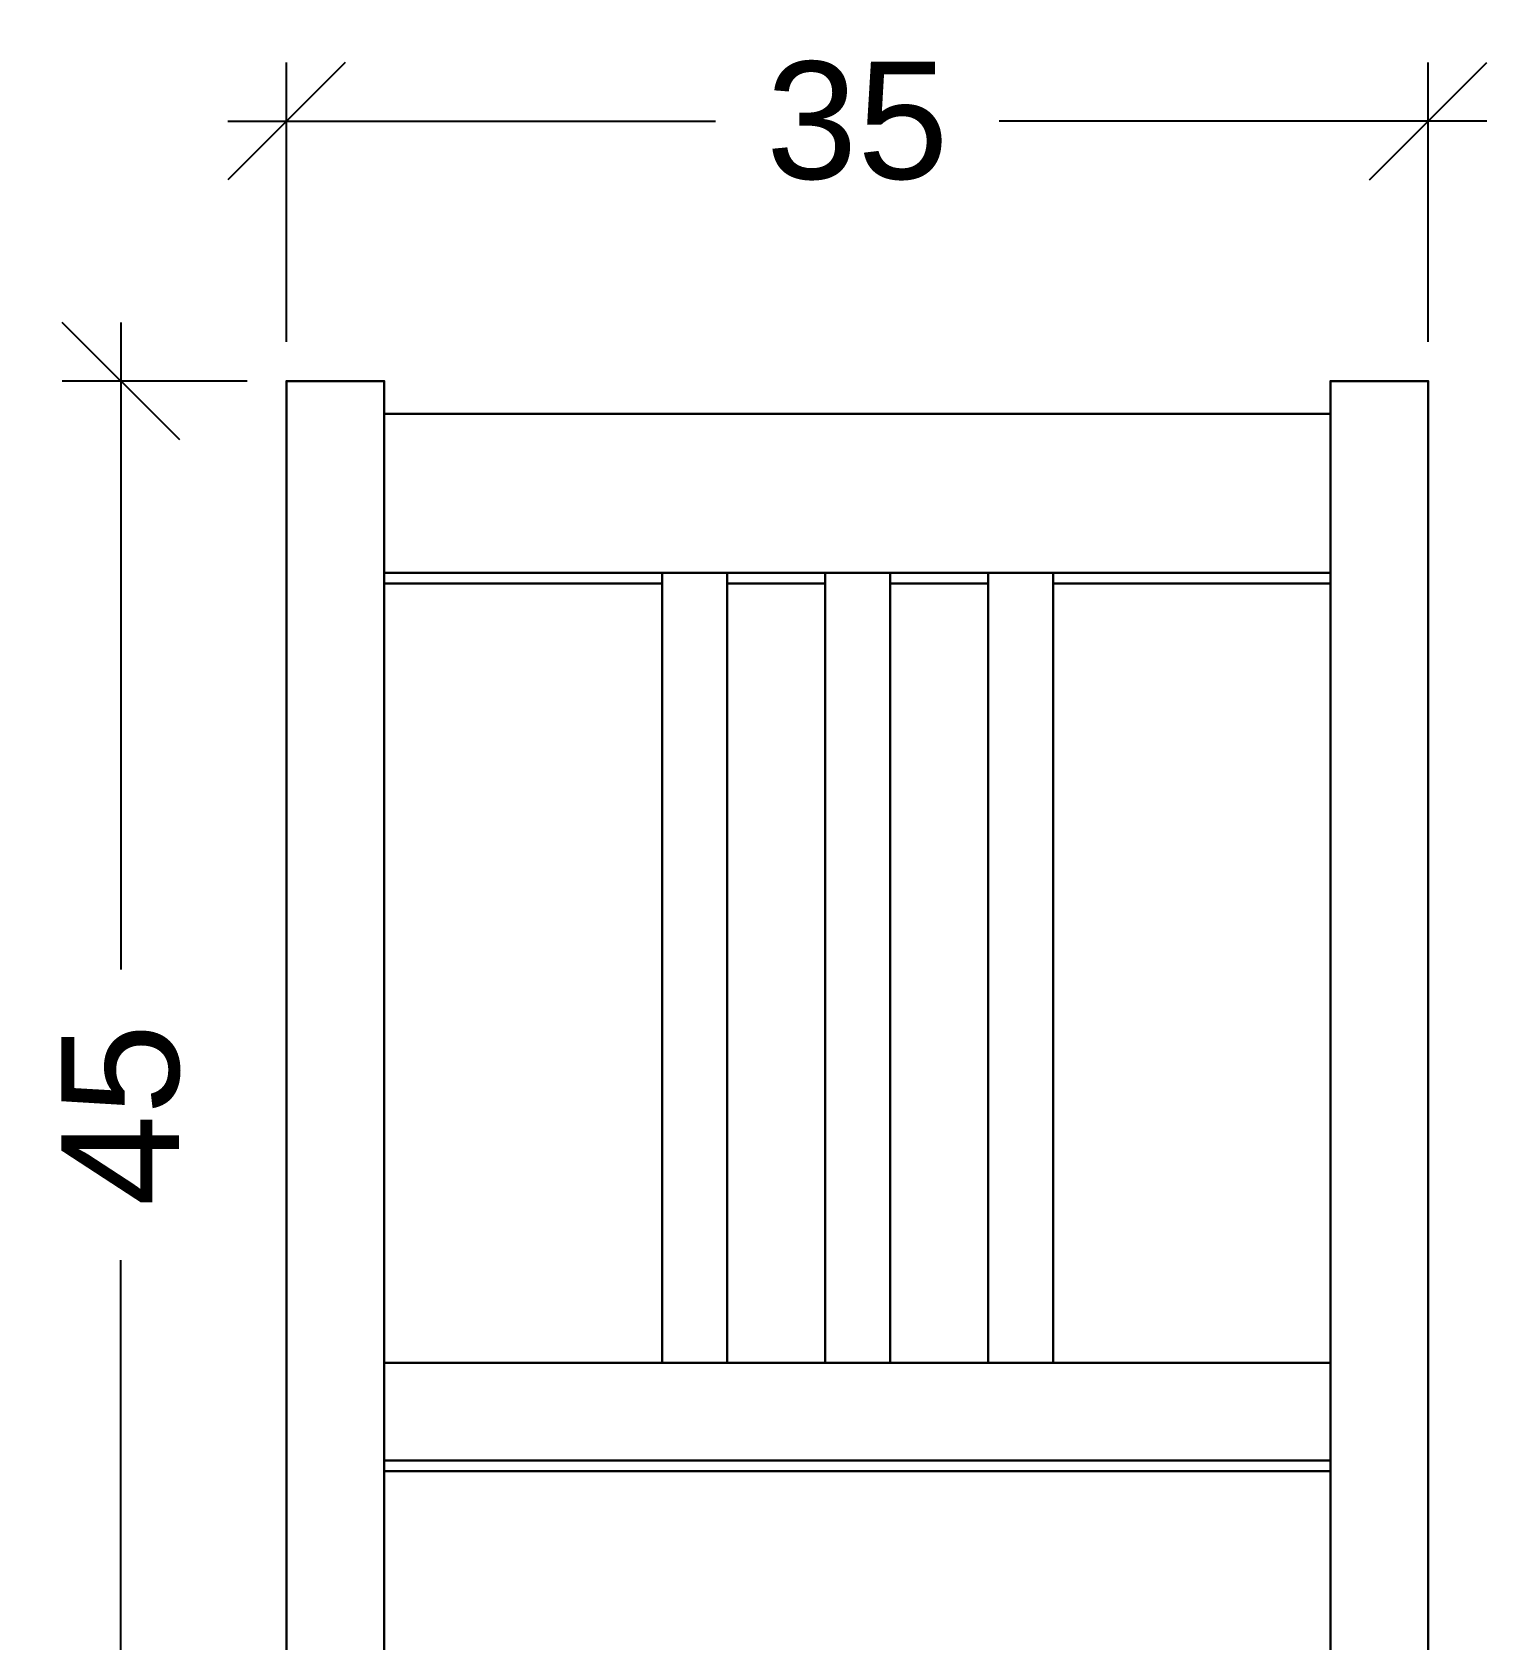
# Model space of a CAD drawing. Header units: inches. Extents: x -56 to 1054, y -93 to 354.
# Drawn here: x 899.2 to 943.83, y 141.26 to 190.56 of the extents above; entities that cross this region are included whole.
import ezdxf

# ---------------------------------------------------------------- set-up
doc = ezdxf.new("R2010")
doc.units = ezdxf.units.IN
doc.header["$MEASUREMENT"] = 0
doc.layers.get('0').update_dxf_attribs({"lineweight": 30})
doc.layers.add('quote', color=7, linetype='Continuous', lineweight=20)
doc.styles.add('ARIAL', font='Arial.ttf')
doc.dimstyles.new('TICK_36', dxfattribs={"dimtxt": 3.6, "dimasz": 3.6, "dimexe": 1.8, "dimexo": 1.2, "dimgap": 1.8, "dimtad": 0, "dimdec": 0, "dimzin": 0, "dimdsep": 46, "dimtxsty": 'ARIAL', "dimblk": 'OBLIQUE', "dimcen": 1.8, "dimdle": 1.8, "dimclrd": 256, "dimclrt": 256, "dimadec": 0, "dimazin": 0, "dimtfac": 1, "dimtdec": 0, "dimtmove": 1, "dimatfit": 3, "dimldrblk": 'OPEN90', "dimfxl": 1, "dimtfill": 1, "dimtolj": 1, "dimtzin": 0, "dimarcsym": 0})

# ---------------------------------------------------------------- blocks, each defined once
blk = doc.blocks.new('_Oblique')
at = {"color": 0, "linetype": 'ByBlock', "lineweight": -2}
blk.add_line((-0.5, -0.5), (0.5, 0.5), dxfattribs=at)
blk = doc.blocks.new('*D37')
at = {"layer": 'quote', "color": 0, "lineweight": -2, "transparency": 16777216}
for p, q in [((907.005, 181.062), (907.005, 189.636)), ((942.027, 181.062), (942.027, 189.636))]:
    blk.add_line(p, q, dxfattribs=at)
at = {"layer": 'quote', "lineweight": -2, "transparency": 16777216}
for p, q in [((905.205, 187.836), (920.162, 187.836)), ((943.827, 187.836), (928.87, 187.836))]:
    blk.add_line(p, q, dxfattribs=at)
at = {"layer": 'quote', "lineweight": -2, "transparency": 16777216, "xscale": 3.6, "yscale": 3.6, "zscale": 3.6, "rotation": 180}
blk.add_blockref('_Oblique', (907.005, 187.836), dxfattribs=at)
at = {"layer": 'quote', "lineweight": -2, "transparency": 16777216, "xscale": 3.6, "yscale": 3.6, "zscale": 3.6}
blk.add_blockref('_Oblique', (942.027, 187.836), dxfattribs=at)
at = {"layer": 'quote', "transparency": 16777216, "insert": (924.516, 187.836), "char_height": 3.6, "attachment_point": 5, "style": 'ARIAL', "bg_fill": 3, "box_fill_scale": 1.25, "bg_fill_color": 256, "bg_fill_true_color": 13158600, "bg_fill_transparency": 0}
blk.add_mtext('\\A1;35', dxfattribs=at)
blk = doc.blocks.new('_Open90')
at = {"color": 0, "linetype": 'ByBlock', "lineweight": -2}
for p, q in [((-0.5, 0.5), (0, 0)), ((0, 0), (-1, 0)), ((0, 0), (-0.5, -0.5))]:
    blk.add_line(p, q, dxfattribs=at)
blk = doc.blocks.new('*D38')
at = {"layer": 'quote', "lineweight": -2, "transparency": 16777216}
for p, q in [((901.93, 181.662), (901.93, 161.814)), ((901.93, 133.062), (901.93, 152.91))]:
    blk.add_line(p, q, dxfattribs=at)
at = {"layer": 'quote', "color": 0, "lineweight": -2, "transparency": 16777216}
for p, q in [((905.805, 179.862), (900.13, 179.862)), ((905.805, 134.862), (900.13, 134.862))]:
    blk.add_line(p, q, dxfattribs=at)
at = {"layer": 'quote', "lineweight": -2, "transparency": 16777216, "xscale": 3.6, "yscale": 3.6, "zscale": 3.6}
for p, rotation in [((901.93, 179.862), 90), ((901.93, 134.862), 270)]:
    blk.add_blockref('_Oblique', p, dxfattribs=dict(at, rotation=rotation))
at = {"layer": 'quote', "transparency": 16777216, "insert": (901.93, 157.362), "char_height": 3.6, "attachment_point": 5, "rotation": 90, "style": 'ARIAL', "bg_fill": 3, "box_fill_scale": 1.25, "bg_fill_color": 256, "bg_fill_true_color": 13158600, "bg_fill_transparency": 0}
blk.add_mtext('\\A1;45', dxfattribs=at)

msp = doc.modelspace()

# ---------------------------------------------------------------- linework, layer by layer
for p, q in [((907.005, 178.862), (907.005, 134.862)), ((910.027, 178.862), (939.027, 178.862)), ((939.027, 178.862), (939.027, 134.862)), ((910.027, 173.981), (939.027, 173.981)), ((910.027, 173.656), (918.527, 173.656)), ((918.527, 173.981), (918.527, 149.759)), ((920.527, 173.981), (920.527, 149.759)), ((920.527, 173.656), (923.527, 173.656)), ((923.527, 173.981), (923.527, 149.759)), ((923.527, 173.981), (923.527, 149.759)), ((923.527, 173.981), (925.527, 173.981)), ((925.527, 173.981), (925.527, 149.759)), ((925.527, 173.981), (925.527, 149.759)), ((925.527, 173.656), (928.527, 173.656)), ((928.527, 173.981), (928.527, 149.759)), ((930.527, 173.981), (930.527, 149.759)), ((930.527, 173.656), (939.027, 173.656)), ((910.027, 149.759), (939.027, 149.759)), ((910.027, 146.759), (939.027, 146.759)), ((910.027, 146.434), (939.027, 146.434))]:
    msp.add_line(p, q)
for points in [[(910.005, 134.862), (907.005, 134.862), (907.005, 179.862), (910.005, 179.862)], [(942.027, 134.862), (939.027, 134.862), (939.027, 179.862), (942.027, 179.862)]]:
    msp.add_lwpolyline(points, close=True)

# ---------------------------------------------------------------- next in the draw order: dimensions: what is measured, and where the dimension line sits
at = {"layer": 'quote'}
dim = msp.add_linear_dim(base=(942.027, 187.836), p1=(907.005, 179.862), p2=(942.027, 179.862), dimstyle='TICK_36', dxfattribs=at)
dim.commit()
dim.dimension.update_dxf_attribs({"geometry": '*D37', "text_midpoint": (924.516, 187.836)})

# ---------------------------------------------------------------- next in the draw order: dimensions: what is measured, and where the dimension line sits
dim = msp.add_linear_dim(base=(901.93, 134.862), p1=(907.005, 179.862), p2=(907.005, 134.862), angle=90, dimstyle='TICK_36', dxfattribs=at)
dim.commit()
dim.dimension.update_dxf_attribs({"geometry": '*D38', "text_midpoint": (901.93, 157.362)})

doc.saveas('drawing.dxf')
